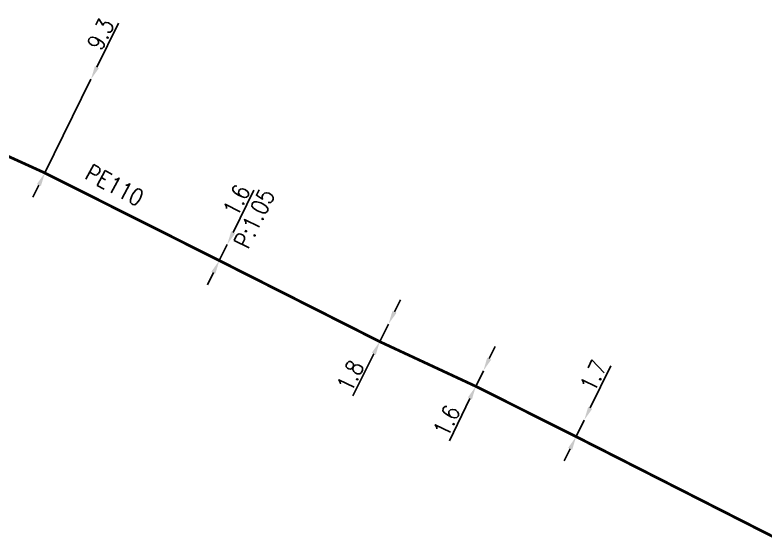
# Model space of a CAD drawing. Header units: millimetres. Extents: x 108995 to 110001, y 128245 to 129001.
# Drawn here: x 109775.2 to 109842.1, y 128478.8 to 128525.8 of the extents above; entities that cross this region are included whole.
import ezdxf

# ---------------------------------------------------------------- set-up
doc = ezdxf.new("R2010")
doc.units = ezdxf.units.MM
doc.header["$PDMODE"] = 34
doc.linetypes.add('L_100_PE', pattern=[14, 10, -1.5, 1, -1.5])
doc.layers.get('Defpoints').update_dxf_attribs({"linetype": 'CONTINUOUS'})
doc.layers.add('L_140', color=3, linetype='CONTINUOUS')
doc.styles.get("Standard").update_dxf_attribs({"font": 'romans.shx', "width": 0.85})
doc.dimstyles.get("Standard").update_dxf_attribs({"dimtxt": 1.5, "dimasz": 1.2, "dimexe": 0.625, "dimexo": 0.625, "dimgap": 0.25, "dimtad": 1, "dimdec": 1, "dimzin": 0, "dimdsep": 46, "dimtxsty": 'Standard', "dimcen": -0.5, "dimadec": 0, "dimazin": 0, "dimtfac": 1, "dimtdec": 1, "dimtmove": 0, "dimatfit": 3, "dimfxl": 1, "dimtolj": 1, "dimtzin": 0, "dimarcsym": 0})

# ---------------------------------------------------------------- blocks, each defined once
blk = doc.blocks.new('*D75')
at = {"layer": 'Defpoints', "color": 0, "linetype": 'Continuous'}
for p in [(109781.944, 128520.112), (109781.944, 128520.112), (109777.838, 128511.767)]:
    blk.add_point(p, dxfattribs=at)
at = {"layer": 'L_140', "color": 0, "linetype": 'Continuous', "lineweight": -2}
for p, q in [((109782.474, 128521.189), (109784.404, 128525.111)), ((109777.838, 128511.767), (109781.944, 128520.112)), ((109777.308, 128510.691), (109776.779, 128509.614))]:
    blk.add_line(p, q, dxfattribs=at)
at = {"layer": 'L_140', "color": 0, "linetype": 'Continuous'}
for points in [[(109782.295, 128521.277), (109782.654, 128521.1), (109781.944, 128520.112)], [(109777.129, 128510.779), (109777.488, 128510.602), (109777.838, 128511.767)]]:
    blk.add_solid(points, dxfattribs=at)
at = {"layer": 'L_140', "color": 0, "linetype": 'Continuous', "insert": (109782.807, 128524.13), "char_height": 1.5, "attachment_point": 5, "rotation": 63.79912}
blk.add_mtext('\\A1;9.3', dxfattribs=at)
blk = doc.blocks.new('*D76')
at = {"layer": 'Defpoints', "color": 0, "linetype": 'Continuous', "transparency": 16777216}
for p in [(109794.088, 128505.397), (109794.088, 128505.397), (109793.381, 128503.961)]:
    blk.add_point(p, dxfattribs=at)
at = {"layer": 'L_140', "color": 0, "linetype": 'Continuous', "lineweight": -2, "transparency": 16777216}
for p, q in [((109794.618, 128506.474), (109796.468, 128510.232)), ((109793.381, 128503.961), (109794.088, 128505.397)), ((109792.851, 128502.885), (109792.321, 128501.808))]:
    blk.add_line(p, q, dxfattribs=at)
at = {"layer": 'L_140', "color": 0, "linetype": 'Continuous', "transparency": 16777216}
for points in [[(109794.438, 128506.562), (109794.797, 128506.385), (109794.088, 128505.397)], [(109792.672, 128502.973), (109793.031, 128502.797), (109793.381, 128503.961)]]:
    blk.add_solid(points, dxfattribs=at)
at = {"layer": 'L_140', "color": 0, "linetype": 'Continuous', "transparency": 16777216, "insert": (109794.911, 128509.333), "char_height": 1.5, "attachment_point": 5, "rotation": 63.78832}
blk.add_mtext('\\A1;1.6', dxfattribs=at)
blk = doc.blocks.new('*D93')
at = {"layer": 'Defpoints', "color": 0, "linetype": 'Continuous'}
for p in [(109808.457, 128498.305), (109808.457, 128498.305), (109807.681, 128496.737)]:
    blk.add_point(p, dxfattribs=at)
at = {"layer": 'L_140', "color": 0, "linetype": 'Continuous', "lineweight": -2}
for p, q in [((109808.99, 128499.381), (109809.522, 128500.456)), ((109808.457, 128498.305), (109807.681, 128496.737)), ((109807.148, 128495.661), (109805.289, 128491.907))]:
    blk.add_line(p, q, dxfattribs=at)
at = {"layer": 'L_140', "color": 0, "linetype": 'Continuous'}
for points in [[(109808.81, 128499.469), (109809.169, 128499.292), (109808.457, 128498.305)], [(109806.969, 128495.75), (109807.327, 128495.573), (109807.681, 128496.737)]]:
    blk.add_solid(points, dxfattribs=at)
at = {"layer": 'L_140', "color": 0, "linetype": 'Continuous', "insert": (109805.056, 128493.69), "char_height": 1.5, "attachment_point": 5, "rotation": 63.65967}
blk.add_mtext('\\A1;1.8', dxfattribs=at)
blk = doc.blocks.new('*D94')
at = {"layer": 'Defpoints', "color": 0, "linetype": 'Continuous', "transparency": 16777216}
for p in [(109816.914, 128494.15), (109816.914, 128494.15), (109816.238, 128492.755)]:
    blk.add_point(p, dxfattribs=at)
at = {"layer": 'L_140', "color": 0, "linetype": 'Continuous', "lineweight": -2, "transparency": 16777216}
for p, q in [((109817.438, 128495.23), (109817.962, 128496.309)), ((109816.914, 128494.15), (109816.238, 128492.755)), ((109815.714, 128491.676), (109813.886, 128487.906))]:
    blk.add_line(p, q, dxfattribs=at)
at = {"layer": 'L_140', "color": 0, "linetype": 'Continuous', "transparency": 16777216}
for points in [[(109817.258, 128495.317), (109817.618, 128495.142), (109816.914, 128494.15)], [(109815.534, 128491.763), (109815.894, 128491.588), (109816.238, 128492.755)]]:
    blk.add_solid(points, dxfattribs=at)
at = {"layer": 'L_140', "color": 0, "linetype": 'Continuous', "transparency": 16777216, "insert": (109813.639, 128489.688), "char_height": 1.5, "attachment_point": 5, "rotation": 64.12684}
blk.add_mtext('\\A1;1.6', dxfattribs=at)
blk = doc.blocks.new('*D95')
at = {"layer": 'Defpoints', "color": 0, "linetype": 'Continuous', "transparency": 16777216}
for p in [(109825.903, 128489.755), (109825.903, 128489.755), (109825.178, 128488.273)]:
    blk.add_point(p, dxfattribs=at)
at = {"layer": 'L_140', "color": 0, "linetype": 'Continuous', "lineweight": -2, "transparency": 16777216}
for p, q in [((109826.431, 128490.833), (109828.272, 128494.595)), ((109825.178, 128488.273), (109825.903, 128489.755)), ((109824.65, 128487.195), (109824.123, 128486.117))]:
    blk.add_line(p, q, dxfattribs=at)
at = {"layer": 'L_140', "color": 0, "linetype": 'Continuous', "transparency": 16777216}
for points in [[(109826.251, 128490.921), (109826.61, 128490.745), (109825.903, 128489.755)], [(109824.471, 128487.283), (109824.83, 128487.107), (109825.178, 128488.273)]]:
    blk.add_solid(points, dxfattribs=at)
at = {"layer": 'L_140', "color": 0, "linetype": 'Continuous', "transparency": 16777216, "insert": (109826.717, 128493.693), "char_height": 1.5, "attachment_point": 5, "rotation": 63.92084}
blk.add_mtext('\\A1;1.7', dxfattribs=at)

msp = doc.modelspace()

# ---------------------------------------------------------------- linework, layer by layer
at = {"layer": 'L_140', "linetype": 'L_100_PE', "ltscale": 0.5, "const_width": 0.25}
msp.add_lwpolyline([(109759.331, 128520.188), (109777.838, 128511.767), (109793.381, 128503.961), (109807.681, 128496.737), (109816.238, 128492.755), (109825.178, 128488.273), (109843.581, 128478.924)], dxfattribs=at)

# ---------------------------------------------------------------- texts
at = {"layer": 'L_140', "linetype": 'Continuous', "width": 0.85}
for s, rotation, p in [('PE110', 331.78712, (109781.29, 128511.304)), ('P:1.05', 63.78832, (109795.957, 128504.897))]:
    msp.add_text(s, height=1.5, rotation=rotation, dxfattribs=at).set_placement(p)

# ---------------------------------------------------------------- dimensions: what is measured, and where the dimension line sits
at = {"layer": 'L_140', "linetype": 'Continuous'}
for base, p1, p2, angle, override, picture, middle in [((109781.944, 128520.112), (109777.838, 128511.767), (109781.944, 128520.112), 243.79912, {"dimatfit": 0}, '*D75', (109783.704, 128523.688)), ((109794.088, 128505.397), (109793.381, 128503.961), (109794.088, 128505.397), 243.78832, {"dimscale": 1, "dimlfac": 1, "dimlunit": 2, "dimatfit": 0}, '*D76', (109795.808, 128508.891)), ((109808.457137, 128498.305131), (109807.680658, 128496.736826), (109808.457137, 128498.305131), 243.659665, {"dimscale": 1, "dimlfac": 1, "dimlunit": 2, "dimatfit": 0}, '*D93', (109805.952596, 128493.246548)), ((109816.914, 128494.15), (109816.238, 128492.755), (109816.914, 128494.15), 244.12684, {"dimatfit": 0}, '*D94', (109814.538, 128489.251)), ((109825.903, 128489.755), (109825.178, 128488.273), (109825.903, 128489.755), 243.92084, {"dimscale": 1, "dimlfac": 1, "dimlunit": 2, "dimatfit": 0}, '*D95', (109827.615, 128493.253))]:
    dim = msp.add_linear_dim(base=base, p1=p1, p2=p2, angle=angle, dimstyle='Standard', override=override, dxfattribs=at)
    dim.commit()
    dim.dimension.update_dxf_attribs({"geometry": picture, "text_midpoint": middle, "dimtype": 160})

doc.saveas('drawing.dxf')
